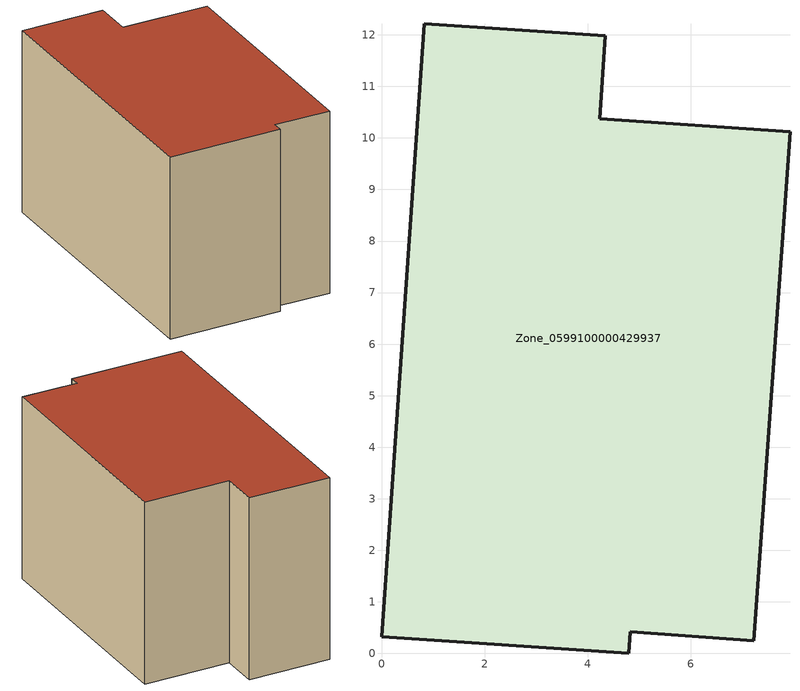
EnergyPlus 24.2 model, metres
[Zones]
Zone_0599100000429937
 floor ground (C_G): 0,0.33 0.83,12.22 4.34,11.98 4.24,10.37 7.92,10.12 7.22,0.25 4.82,0.42 4.79,0 z7.57
 wall outside (C_F): 4.24,10.37 4.34,11.98 0.83,12.22 0,0.33 4.79,0 4.82,0.42 7.22,0.25 7.92,10.12 4.24,10.37 z7.57:15.45
 roof outside (C_R): 7.22,0.25 7.92,10.12 4.24,10.37 4.34,11.98 0.83,12.22 0,0.33 4.79,0 4.82,0.42 z15.45
[BUILDING]
Pand.0599100000429937: North Axis=0; Terrain=City; Loads Convergence Tolerance Value=0.04; Temperature Convergence Tolerance Value=0.4; Solar Distribution=FullExterior; Maximum Number of Warmup Days=25; Minimum Number of Warmup Days=1
[Site:Location]
Rotterdam.The.Hague.AP_ZH_NLD Design_Conditions: Latitude=51.96; Longitude=4.45; Time Zone=1; Elevation=-4.5
[SITE:GROUNDTEMPERATURE:BUILDINGSURFACE]
18, 18, 18, 18, 18, 18, 18, 18, 18, 18, 18, 18
[MATERIAL] Thermal Absorptance=0.9; Solar Absorptance=0.7; Visible Absorptance=0.7
Name | Roughness | Thickness | Conductivity | Density | Specific Heat
G.TI.2006-2014 | MediumSmooth | 0.15 | 0.06 | 540 | 1210
F.TI.2006-2014 | Rough | 0.3 | 0.12 | 1920 | 840
R.TI.2006-2014 | MediumRough | 0.2 | 0.08 | 1500 | 1000
[CONSTRUCTION]
C_G: G.TI.2006-2014
C_F: F.TI.2006-2014
C_R: R.TI.2006-2014
[ZONE]
Zone_0599100000429937: Type=1; Multiplier=1; Ceiling Height=Autocalculate; Volume=Autocalculate; Floor Area=autocalculate; Part of Total Floor Area=Yes
[ZONEINFILTRATION:DESIGNFLOWRATE]
Infil_Zone_0599100000429937: Zone or ZoneList or Space or SpaceList=Zone_0599100000429937; Schedule=AlwaysOn; Design Flow Rate Calculation Method=Flow/Area; Flow Rate per Floor Area=0.0015; Constant Term Coefficient=1; Temperature Term Coefficient=0; Velocity Term Coefficient=0; Velocity Squared Term Coefficient=0
[HVACTEMPLATE:ZONE:IDEALLOADSAIRSYSTEM]
Zone_0599100000429937: Maximum Heating Supply Air Temperature=50; Minimum Cooling Supply Air Temperature=13; Maximum Heating Supply Air Humidity Ratio=0.0156; Minimum Cooling Supply Air Humidity Ratio=0.0077; Heating Limit=NoLimit; Cooling Limit=NoLimit; Dehumidification Control Type=ConstantSensibleHeatRatio; Cooling Sensible Heat Ratio=0.7; Dehumidification Setpoint=60; Humidification Control Type=None; Humidification Setpoint=30; Outdoor Air Method=None; Outdoor Air Flow Rate per Person=0.00944; Outdoor Air Flow Rate per Zone Floor Area=0; Outdoor Air Flow Rate per Zone=0; Demand Controlled Ventilation Type=None; Outdoor Air Economizer Type=NoEconomizer; Heat Recovery Type=None; Sensible Heat Recovery Effectiveness=0.7; Latent Heat Recovery Effectiveness=0.65
[ZONECONTROL:THERMOSTAT]
ThermostatControl_Zone_0599100000429937: Zone or ZoneList=Zone_0599100000429937; Control Type Schedule=DualSetpointControlType; Control 1=Thermostat_Zone_0599100000429937; Temperature Difference Between Cutout And Setpoint=0
[THERMOSTATSETPOINT:DUALSETPOINT]
Thermostat_Zone_0599100000429937: Heating Setpoint Temperature Schedule=HeatingSetpoint_Zone_0599100000429937; Cooling Setpoint Temperature Schedule=CoolingSetpoint_Zone_0599100000429937
[SCHEDULE:COMPACT]
HeatingSetpoint_Zone_0599100000429937: Through: 12/31, For: AllDays, Until: 24:00, 21
CoolingSetpoint_Zone_0599100000429937: Through: 12/31, For: AllDays, Until: 24:00, 24
DualSetpointControlType: Through: 12/31, For: AllDays, Until: 24:00, 4
AlwaysOn: Through: 12/31, For: AllDays, Until: 24:00, 1
